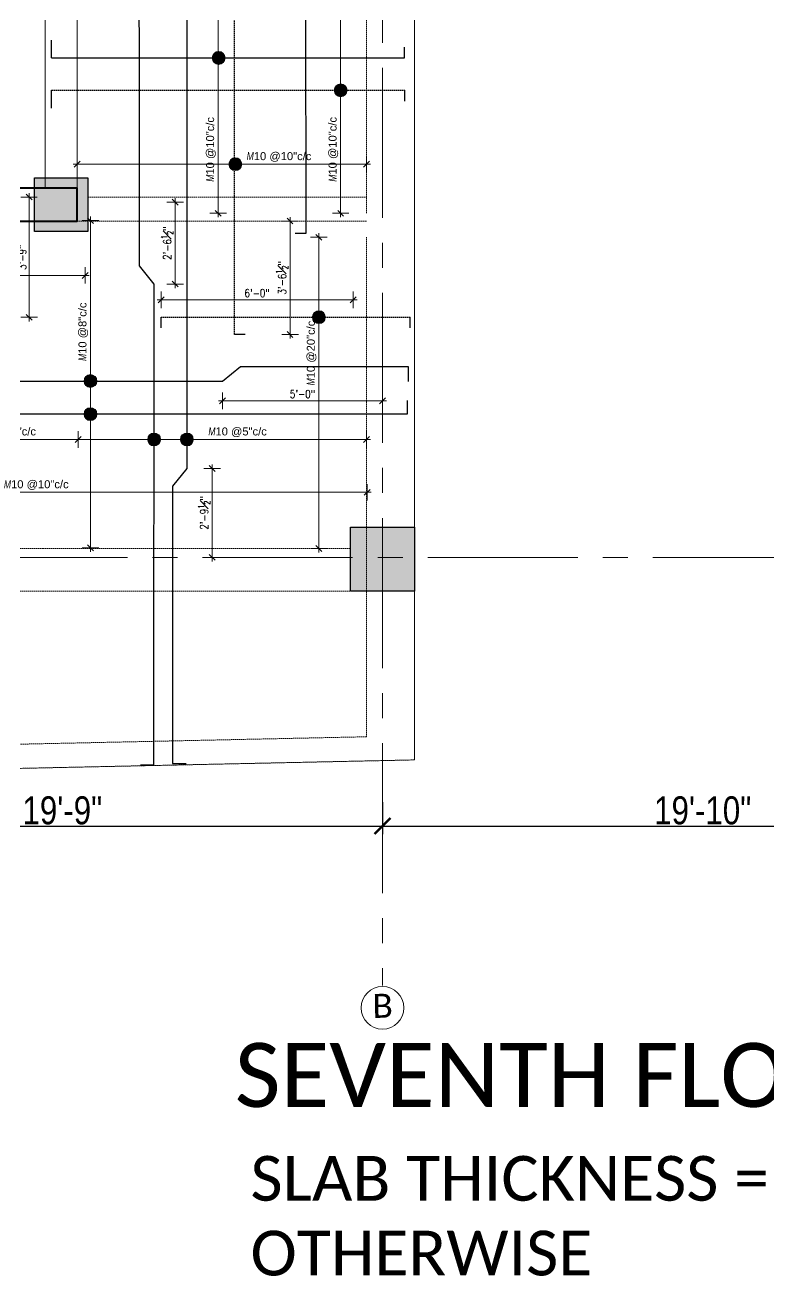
# Model space of a CAD drawing. Header units: inches. Extents: x 0 to 162649, y -36601 to -26324.
# Drawn here: x 158109.1 to 158387.9, y -27845.7 to -27376.8 of the extents above; entities that cross this region are included whole.
import ezdxf

# ---------------------------------------------------------------- set-up
doc = ezdxf.new("R2010")
doc.units = ezdxf.units.IN
doc.header["$MEASUREMENT"] = 0
doc.linetypes.add('CENTER2', pattern=[1.125, 0.75, -0.125, 0.125, -0.125])
doc.linetypes.add('DASHED', pattern=[0.75, 0.5, -0.25])
for name, color, linetype, lineweight in [('dimention', 1, 'Continuous', 13), ('hatch', 252, 'Continuous', 0), ('OL_AR_Center line', 253, 'CENTER2', 13), ('OL_AR_Hatch', 253, 'Continuous', 0), ('OL_AR_SYMBOL', 1, 'Continuous', 5), ('OL_AR_Text', 140, 'Continuous', 5), ('Rein', 3, 'Continuous', 30)]:
    doc.layers.add(name, color=color, linetype=linetype, lineweight=lineweight)
doc.styles.add('1-16 Annotative Text', font='calibri.ttf', dxfattribs={"height": 0.0625})
doc.styles.add('1-8 Annotative Text', font='calibri.ttf', dxfattribs={"height": 0.125})
doc.styles.add('Arial', font='arial.ttf', dxfattribs={"width": 0.8})
doc.styles.add('rmtext', font='romans.shx', dxfattribs={"width": 0.8})
doc.dimstyles.new('Copy of DIM 48', dxfattribs={"dimscale": 48, "dimtxt": 0.0625, "dimasz": 0.046875, "dimexe": 0.0625, "dimexo": 0.015625, "dimgap": 0.015625, "dimtad": 3, "dimdec": 1, "dimzin": 3, "dimdsep": 46, "dimlunit": 4, "dimtxsty": 'rmtext', "dimblk": 'OBLIQUE', "dimcen": 0.09375, "dimdle": 0.03125, "dimclrd": 1, "dimclre": 1, "dimclrt": 2, "dimadec": 0, "dimazin": 0, "dimtfac": 0.75, "dimtdec": 1, "dimtix": 1, "dimtmove": 0, "dimatfit": 3, "dimfxl": 0.0625, "dimfxlon": 1, "dimfrac": 1, "dimtolj": 1, "dimtzin": 0, "dimlwd": -1, "dimlwe": 5, "dimarcsym": 0})
doc.dimstyles.new('Dim_OLA', dxfattribs={"dimscale": 1.5, "dimtxt": 7, "dimasz": 4, "dimexe": 2, "dimexo": 0.5, "dimgap": 0.3, "dimtad": 1, "dimdec": 0, "dimzin": 0, "dimdsep": 46, "dimlunit": 3, "dimtxsty": 'Arial', "dimblk": 'ARCHTICK', "dimcen": 0.05, "dimadec": 0, "dimazin": 0, "dimtfac": 1, "dimtdec": 0, "dimtix": 1, "dimtmove": 2, "dimatfit": 3, "dimldrblk": 'DOT', "dimfxl": 6, "dimfxlon": 1, "dimtolj": 1, "dimtzin": 0, "dimarcsym": 0})

# ---------------------------------------------------------------- blocks, each defined once
blk = doc.blocks.new('_Oblique')
for p, q in [((-0.49, -0.49), (0.49, 0.49)), ((0, -1.37), (0, 1.38))]:
    blk.add_line(p, q)
blk = doc.blocks.new('*D1007')
at = {"layer": 'Defpoints', "color": 0, "transparency": 16777216}
for p in [(158128.71, -27424.45), (158237.12, -27428.99), (158237.12, -27434.92)]:
    blk.add_point(p, dxfattribs=at)
at = {"layer": 'dimention', "color": 1, "lineweight": 5, "transparency": 16777216}
for p, q in [((158128.71, -27425.99), (158128.71, -27431.99)), ((158237.12, -27431.99), (158237.12, -27425.99))]:
    blk.add_line(p, q, dxfattribs=at)
at = {"layer": 'dimention', "color": 1, "transparency": 16777216}
blk.add_line((158127.21, -27428.99), (158238.62, -27428.99), dxfattribs=at)
at = {"layer": 'dimention', "color": 1, "transparency": 16777216, "xscale": 2.25, "yscale": 2.25, "zscale": 2.25, "rotation": 180}
blk.add_blockref('_Oblique', (158128.71, -27428.99), dxfattribs=at)
at = {"layer": 'dimention', "color": 1, "transparency": 16777216, "xscale": 2.25, "yscale": 2.25, "zscale": 2.25}
blk.add_blockref('_Oblique', (158237.12, -27428.99), dxfattribs=at)
at = {"layer": 'dimention', "color": 2, "transparency": 16777216, "insert": (158204.33, -27426.28), "char_height": 3, "attachment_point": 5, "style": 'rmtext'}
blk.add_mtext('\\A1;{\\Fgothici|c0;M\\fArial|b0|i0|c0|p34;\\W1;10 @10"c/c}', dxfattribs=at)
blk = doc.blocks.new('*D1123')
at = {"layer": 'Defpoints', "color": 0, "transparency": 16777216}
for p in [(158232.12, -27479.85), (158160.12, -27486.35), (158232.12, -27486.35)]:
    blk.add_point(p, dxfattribs=at)
at = {"layer": 'dimention', "color": 1, "lineweight": 5, "transparency": 16777216}
for p, q in [((158160.12, -27482.85), (158160.12, -27476.85)), ((158232.12, -27482.85), (158232.12, -27476.85))]:
    blk.add_line(p, q, dxfattribs=at)
at = {"layer": 'dimention', "color": 1, "transparency": 16777216}
blk.add_line((158158.62, -27479.85), (158233.62, -27479.85), dxfattribs=at)
at = {"layer": 'dimention', "color": 1, "transparency": 16777216, "xscale": 2.25, "yscale": 2.25, "zscale": 2.25, "rotation": 180}
blk.add_blockref('_Oblique', (158160.12, -27479.85), dxfattribs=at)
at = {"layer": 'dimention', "color": 1, "transparency": 16777216, "xscale": 2.25, "yscale": 2.25, "zscale": 2.25}
blk.add_blockref('_Oblique', (158232.12, -27479.85), dxfattribs=at)
at = {"layer": 'dimention', "color": 2, "transparency": 16777216, "insert": (158196.12, -27477.32), "char_height": 3, "attachment_point": 5, "style": 'rmtext'}
blk.add_mtext('\\A1;6\'-0"', dxfattribs=at)
blk = doc.blocks.new('*D1046')
at = {"layer": 'Defpoints', "color": 0, "transparency": 16777216}
for p in [(158219.26, -27456.4), (158226.69, -27456.4), (158218.35, -27573.09)]:
    blk.add_point(p, dxfattribs=at)
at = {"layer": 'dimention', "color": 1, "transparency": 16777216}
blk.add_line((158219.26, -27574.59), (158219.26, -27454.9), dxfattribs=at)
at = {"layer": 'dimention', "color": 1, "lineweight": 5, "transparency": 16777216}
for p, q in [((158222.26, -27456.4), (158216.26, -27456.4)), ((158219.1, -27573.09), (158222.26, -27573.09))]:
    blk.add_line(p, q, dxfattribs=at)
at = {"layer": 'dimention', "color": 1, "transparency": 16777216, "xscale": 2.25, "yscale": 2.25, "zscale": 2.25}
for p, rotation in [((158219.26, -27456.4), 90), ((158219.26, -27573.09), 270)]:
    blk.add_blockref('_Oblique', p, dxfattribs=dict(at, rotation=rotation))
at = {"layer": 'dimention', "color": 2, "transparency": 16777216, "insert": (158216.54, -27499.78), "char_height": 3, "attachment_point": 5, "rotation": 90, "style": 'rmtext'}
blk.add_mtext('\\A1;{\\Fgothici|c0;M\\fArial|b0|i0|c0|p34;\\W1;10 @20"c/c}', dxfattribs=at)
blk = doc.blocks.new('*D1047')
at = {"layer": 'Defpoints', "color": 0, "transparency": 16777216}
for p in [(158009.12, -27551.99), (158237.33, -27551.99), (158237.33, -27551.99)]:
    blk.add_point(p, dxfattribs=at)
at = {"layer": 'dimention', "color": 1, "transparency": 16777216}
blk.add_line((158007.62, -27551.99), (158238.83, -27551.99), dxfattribs=at)
at = {"layer": 'dimention', "color": 1, "lineweight": 5, "transparency": 16777216}
for p, q in [((158009.12, -27551.99), (158009.12, -27548.99)), ((158237.33, -27551.99), (158237.33, -27548.99))]:
    blk.add_line(p, q, dxfattribs=at)
at = {"layer": 'dimention', "color": 1, "transparency": 16777216, "xscale": 2.25, "yscale": 2.25, "zscale": 2.25, "rotation": 180}
blk.add_blockref('_Oblique', (158009.12, -27551.99), dxfattribs=at)
at = {"layer": 'dimention', "color": 1, "transparency": 16777216, "xscale": 2.25, "yscale": 2.25, "zscale": 2.25}
blk.add_blockref('_Oblique', (158237.33, -27551.99), dxfattribs=at)
at = {"layer": 'dimention', "color": 2, "transparency": 16777216, "insert": (158113.35, -27549.27), "char_height": 3, "attachment_point": 5, "style": 'rmtext'}
blk.add_mtext('\\A1;{\\Fgothici|c0;M\\fArial|b0|i0|c0|p34;\\W1;10 @10"c/c}', dxfattribs=at)
blk = doc.blocks.new('*D1048')
at = {"layer": 'Defpoints', "color": 0, "transparency": 16777216}
for p in [(157924.17, -27471.56), (158131.66, -27470.68), (158131.66, -27470.68)]:
    blk.add_point(p, dxfattribs=at)
at = {"layer": 'dimention', "color": 1, "lineweight": 5, "transparency": 16777216}
for p, q in [((157924.17, -27470.81), (157924.17, -27467.68)), ((158131.66, -27470.68), (158131.66, -27467.68))]:
    blk.add_line(p, q, dxfattribs=at)
at = {"layer": 'dimention', "color": 1, "transparency": 16777216}
blk.add_line((157922.67, -27470.68), (158133.16, -27470.68), dxfattribs=at)
at = {"layer": 'dimention', "color": 1, "transparency": 16777216, "xscale": 2.25, "yscale": 2.25, "zscale": 2.25, "rotation": 180}
blk.add_blockref('_Oblique', (157924.17, -27470.68), dxfattribs=at)
at = {"layer": 'dimention', "color": 1, "transparency": 16777216, "xscale": 2.25, "yscale": 2.25, "zscale": 2.25}
blk.add_blockref('_Oblique', (158131.66, -27470.68), dxfattribs=at)
at = {"layer": 'dimention', "color": 2, "transparency": 16777216, "insert": (158035.86, -27467.96), "char_height": 3, "attachment_point": 5, "style": 'rmtext'}
blk.add_mtext('\\A1;{\\Fgothici|c0;M\\fArial|b0|i0|c0|p34;\\W1;10 @20"c/c}', dxfattribs=at)
blk = doc.blocks.new('*D1049')
at = {"layer": 'Defpoints', "color": 0, "transparency": 16777216}
for p in [(158237.12, -27529.09), (158129.09, -27532.19), (158237.12, -27532.19)]:
    blk.add_point(p, dxfattribs=at)
at = {"layer": 'dimention', "color": 1, "lineweight": 5, "transparency": 16777216}
for p, q in [((158129.09, -27532.19), (158129.09, -27529.19)), ((158237.12, -27529.84), (158237.12, -27535.19))]:
    blk.add_line(p, q, dxfattribs=at)
at = {"layer": 'dimention', "color": 1, "transparency": 16777216}
blk.add_line((158127.59, -27532.19), (158238.62, -27532.19), dxfattribs=at)
at = {"layer": 'dimention', "color": 1, "transparency": 16777216, "xscale": 2.25, "yscale": 2.25, "zscale": 2.25, "rotation": 180}
blk.add_blockref('_Oblique', (158129.09, -27532.19), dxfattribs=at)
at = {"layer": 'dimention', "color": 1, "transparency": 16777216, "xscale": 2.25, "yscale": 2.25, "zscale": 2.25}
blk.add_blockref('_Oblique', (158237.12, -27532.19), dxfattribs=at)
at = {"layer": 'dimention', "color": 2, "transparency": 16777216, "insert": (158188.8, -27529.47), "char_height": 3, "attachment_point": 5, "style": 'rmtext'}
blk.add_mtext('\\A1;{\\Fgothici|c0;M\\fArial|b0|i0|c0|p34;\\W1;10 @5"c/c}', dxfattribs=at)
blk = doc.blocks.new('*D1050')
at = {"layer": 'Defpoints', "color": 0, "transparency": 16777216}
for p in [(157923.95, -27531.68), (158129.09, -27532.19), (158129.09, -27532.19)]:
    blk.add_point(p, dxfattribs=at)
at = {"layer": 'dimention', "color": 1, "lineweight": 5, "transparency": 16777216}
for p, q in [((158129.09, -27532.19), (158129.09, -27529.19)), ((157923.95, -27532.19), (157923.95, -27535.19))]:
    blk.add_line(p, q, dxfattribs=at)
at = {"layer": 'dimention', "color": 1, "transparency": 16777216}
blk.add_line((157922.45, -27532.19), (158130.59, -27532.19), dxfattribs=at)
at = {"layer": 'dimention', "color": 1, "transparency": 16777216, "xscale": 2.25, "yscale": 2.25, "zscale": 2.25, "rotation": 180}
blk.add_blockref('_Oblique', (157923.95, -27532.19), dxfattribs=at)
at = {"layer": 'dimention', "color": 1, "transparency": 16777216, "xscale": 2.25, "yscale": 2.25, "zscale": 2.25}
blk.add_blockref('_Oblique', (158129.09, -27532.19), dxfattribs=at)
at = {"layer": 'dimention', "color": 2, "transparency": 16777216, "insert": (158101.12, -27529.47), "char_height": 3, "attachment_point": 5, "style": 'rmtext'}
blk.add_mtext('\\A1;{\\Fgothici|c0;M\\fArial|b0|i0|c0|p34;\\W1;10 @10"c/c}', dxfattribs=at)
blk = doc.blocks.new('*D1051')
at = {"layer": 'Defpoints', "color": 0, "transparency": 16777216}
for p in [(158133.67, -27450.15), (158133.71, -27450.15), (158132.46, -27572.84)]:
    blk.add_point(p, dxfattribs=at)
at = {"layer": 'dimention', "color": 1, "lineweight": 5, "transparency": 16777216}
for p, q in [((158133.67, -27450.15), (158130.67, -27450.15)), ((158133.21, -27572.84), (158136.67, -27572.84))]:
    blk.add_line(p, q, dxfattribs=at)
at = {"layer": 'dimention', "color": 1, "transparency": 16777216}
blk.add_line((158133.67, -27574.34), (158133.67, -27448.65), dxfattribs=at)
at = {"layer": 'dimention', "color": 1, "transparency": 16777216, "xscale": 2.25, "yscale": 2.25, "zscale": 2.25}
for p, rotation in [((158133.67, -27450.15), 90), ((158133.67, -27572.84), 270)]:
    blk.add_blockref('_Oblique', p, dxfattribs=dict(at, rotation=rotation))
at = {"layer": 'dimention', "color": 2, "transparency": 16777216, "insert": (158130.96, -27491.8), "char_height": 3, "attachment_point": 5, "rotation": 90, "style": 'rmtext'}
blk.add_mtext('\\A1;{\\Fgothici|c0;M\\fArial|b0|i0|c0|p34;\\W1;10 @8"c/c}', dxfattribs=at)
blk = doc.blocks.new('*D1056')
at = {"layer": 'Defpoints', "color": 0, "transparency": 16777216}
for p in [(158181.52, -27364.12), (158181.56, -27364.12), (158181.52, -27447.4)]:
    blk.add_point(p, dxfattribs=at)
at = {"layer": 'dimention', "color": 1, "lineweight": 5, "transparency": 16777216}
for p, q in [((158181.52, -27364.12), (158178.52, -27364.12)), ((158181.52, -27447.4), (158178.52, -27447.4))]:
    blk.add_line(p, q, dxfattribs=at)
at = {"layer": 'dimention', "color": 1, "transparency": 16777216}
blk.add_line((158181.52, -27448.9), (158181.52, -27362.62), dxfattribs=at)
at = {"layer": 'dimention', "color": 1, "transparency": 16777216, "xscale": 2.25, "yscale": 2.25, "zscale": 2.25}
for p, rotation in [((158181.52, -27364.12), 90), ((158181.52, -27447.4), 270)]:
    blk.add_blockref('_Oblique', p, dxfattribs=dict(at, rotation=rotation))
at = {"layer": 'dimention', "color": 2, "transparency": 16777216, "insert": (158178.8, -27423.44), "char_height": 3, "attachment_point": 5, "rotation": 90, "style": 'rmtext'}
blk.add_mtext('\\A1;{\\Fgothici|c0;M\\fArial|b0|i0|c0|p34;\\W1;10 @10"c/c}', dxfattribs=at)
blk = doc.blocks.new('*D1057')
at = {"layer": 'Defpoints', "color": 0, "transparency": 16777216}
for p in [(158227.42, -27364.12), (158227.45, -27364.12), (158227.42, -27447.4)]:
    blk.add_point(p, dxfattribs=at)
at = {"layer": 'dimention', "color": 1, "lineweight": 5, "transparency": 16777216}
for p, q in [((158227.42, -27364.12), (158224.42, -27364.12)), ((158227.42, -27447.4), (158224.42, -27447.4))]:
    blk.add_line(p, q, dxfattribs=at)
at = {"layer": 'dimention', "color": 1, "transparency": 16777216}
blk.add_line((158227.42, -27448.9), (158227.42, -27362.62), dxfattribs=at)
at = {"layer": 'dimention', "color": 1, "transparency": 16777216, "xscale": 2.25, "yscale": 2.25, "zscale": 2.25}
for p, rotation in [((158227.42, -27364.12), 90), ((158227.42, -27447.4), 270)]:
    blk.add_blockref('_Oblique', p, dxfattribs=dict(at, rotation=rotation))
at = {"layer": 'dimention', "color": 2, "transparency": 16777216, "insert": (158224.7, -27423.44), "char_height": 3, "attachment_point": 5, "rotation": 90, "style": 'rmtext'}
blk.add_mtext('\\A1;{\\Fgothici|c0;M\\fArial|b0|i0|c0|p34;\\W1;10 @10"c/c}', dxfattribs=at)
blk = doc.blocks.new('*D1202')
at = {"layer": 'Defpoints', "color": 0, "transparency": 16777216}
for p in [(158128.71, -27443.26), (158165.42, -27443.26), (158157.48, -27473.92)]:
    blk.add_point(p, dxfattribs=at)
at = {"layer": 'dimention', "color": 1, "lineweight": 5, "transparency": 16777216}
for p, q in [((158162.42, -27443.26), (158168.42, -27443.26)), ((158162.42, -27473.92), (158168.42, -27473.92))]:
    blk.add_line(p, q, dxfattribs=at)
at = {"layer": 'dimention', "color": 1, "transparency": 16777216}
blk.add_line((158165.42, -27475.42), (158165.42, -27441.76), dxfattribs=at)
at = {"layer": 'dimention', "color": 1, "transparency": 16777216, "xscale": 2.25, "yscale": 2.25, "zscale": 2.25}
for p, rotation in [((158165.42, -27443.26), 90), ((158165.42, -27473.92), 270)]:
    blk.add_blockref('_Oblique', p, dxfattribs=dict(at, rotation=rotation))
at = {"layer": 'dimention', "color": 2, "transparency": 16777216, "insert": (158162.42, -27458.59), "char_height": 3, "attachment_point": 5, "rotation": 90, "style": 'rmtext'}
blk.add_mtext('\\A1;2\'-6{\\H0.750000x;\\S1#2;}"', dxfattribs=at)
blk = doc.blocks.new('*D1203')
at = {"layer": 'Defpoints', "color": 0, "transparency": 16777216}
for p in [(158191.66, -27450.31), (158208.46, -27450.31), (158191.66, -27492.85)]:
    blk.add_point(p, dxfattribs=at)
at = {"layer": 'dimention', "color": 1, "lineweight": 5, "transparency": 16777216}
for p, q in [((158205.46, -27450.31), (158211.46, -27450.31)), ((158205.46, -27492.85), (158211.46, -27492.85))]:
    blk.add_line(p, q, dxfattribs=at)
at = {"layer": 'dimention', "color": 1, "transparency": 16777216}
blk.add_line((158208.46, -27494.35), (158208.46, -27448.81), dxfattribs=at)
at = {"layer": 'dimention', "color": 1, "transparency": 16777216, "xscale": 2.25, "yscale": 2.25, "zscale": 2.25}
for p, rotation in [((158208.46, -27450.31), 90), ((158208.46, -27492.85), 270)]:
    blk.add_blockref('_Oblique', p, dxfattribs=dict(at, rotation=rotation))
at = {"layer": 'dimention', "color": 2, "transparency": 16777216, "insert": (158205.46, -27471.58), "char_height": 3, "attachment_point": 5, "rotation": 90, "style": 'rmtext'}
blk.add_mtext('\\A1;3\'-6{\\H0.750000x;\\S1#2;}"', dxfattribs=at)
blk = doc.blocks.new('*D1204')
at = {"layer": 'Defpoints', "color": 0, "transparency": 16777216}
for p in [(158095.96, -27441.31), (158110.65, -27441.31), (158095.96, -27486.4)]:
    blk.add_point(p, dxfattribs=at)
at = {"layer": 'dimention', "color": 1, "transparency": 16777216}
blk.add_line((158110.65, -27487.9), (158110.65, -27439.81), dxfattribs=at)
at = {"layer": 'dimention', "color": 1, "lineweight": 5, "transparency": 16777216}
for p, q in [((158107.65, -27441.31), (158113.65, -27441.31)), ((158107.65, -27486.4), (158113.65, -27486.4))]:
    blk.add_line(p, q, dxfattribs=at)
at = {"layer": 'dimention', "color": 1, "transparency": 16777216, "xscale": 2.25, "yscale": 2.25, "zscale": 2.25}
for p, rotation in [((158110.65, -27441.31), 90), ((158110.65, -27486.4), 270)]:
    blk.add_blockref('_Oblique', p, dxfattribs=dict(at, rotation=rotation))
at = {"layer": 'dimention', "color": 2, "transparency": 16777216, "insert": (158108.11, -27463.86), "char_height": 3, "attachment_point": 5, "rotation": 90, "style": 'rmtext'}
blk.add_mtext('\\A1;3\'-9"', dxfattribs=at)
blk = doc.blocks.new('*D1206')
at = {"layer": 'Defpoints', "color": 0, "transparency": 16777216}
for p in [(158169.78, -27543.09), (158169.78, -27576.37), (158179.27, -27576.37)]:
    blk.add_point(p, dxfattribs=at)
at = {"layer": 'dimention', "color": 1, "lineweight": 5, "transparency": 16777216}
for p, q in [((158176.27, -27543.09), (158182.27, -27543.09)), ((158176.27, -27576.37), (158182.27, -27576.37))]:
    blk.add_line(p, q, dxfattribs=at)
at = {"layer": 'dimention', "color": 1, "transparency": 16777216}
blk.add_line((158179.27, -27541.59), (158179.27, -27577.87), dxfattribs=at)
at = {"layer": 'dimention', "color": 1, "transparency": 16777216, "xscale": 2.25, "yscale": 2.25, "zscale": 2.25}
for p, rotation in [((158179.27, -27543.09), 90), ((158179.27, -27576.37), 270)]:
    blk.add_blockref('_Oblique', p, dxfattribs=dict(at, rotation=rotation))
at = {"layer": 'dimention', "color": 2, "transparency": 16777216, "insert": (158176.27, -27559.73), "char_height": 3, "attachment_point": 5, "rotation": 90, "style": 'rmtext'}
blk.add_mtext('\\A1;2\'-9{\\H0.750000x;\\S1#2;}"', dxfattribs=at)
blk = doc.blocks.new('*D1207')
at = {"layer": 'Defpoints', "color": 0, "transparency": 16777216}
for p in [(158183.12, -27510.27), (158243.12, -27510.27), (158243.12, -27517.67)]:
    blk.add_point(p, dxfattribs=at)
at = {"layer": 'dimention', "color": 1, "lineweight": 5, "transparency": 16777216}
for p, q in [((158183.12, -27514.67), (158183.12, -27520.67)), ((158243.12, -27514.67), (158243.12, -27520.67))]:
    blk.add_line(p, q, dxfattribs=at)
at = {"layer": 'dimention', "color": 1, "transparency": 16777216}
blk.add_line((158181.62, -27517.67), (158244.62, -27517.67), dxfattribs=at)
at = {"layer": 'dimention', "color": 1, "transparency": 16777216, "xscale": 2.25, "yscale": 2.25, "zscale": 2.25, "rotation": 180}
blk.add_blockref('_Oblique', (158183.12, -27517.67), dxfattribs=at)
at = {"layer": 'dimention', "color": 1, "transparency": 16777216, "xscale": 2.25, "yscale": 2.25, "zscale": 2.25}
blk.add_blockref('_Oblique', (158243.12, -27517.67), dxfattribs=at)
at = {"layer": 'dimention', "color": 2, "transparency": 16777216, "insert": (158213.12, -27515.14), "char_height": 3, "attachment_point": 5, "style": 'rmtext'}
blk.add_mtext('\\A1;5\'-0"', dxfattribs=at)
blk = doc.blocks.new('_ArchTick')
at = {"color": 0, "linetype": 'ByBlock', "const_width": 0.15}
blk.add_lwpolyline([(-0.5, -0.5), (0.5, 0.5)], dxfattribs=at)
blk = doc.blocks.new('*D1438')
at = {"layer": 'Defpoints', "color": 0, "transparency": 16777216}
for p in [(158003.12, -27588.37), (158243.12, -27588.37), (158243.12, -27677.08)]:
    blk.add_point(p, dxfattribs=at)
at = {"layer": 'OL_AR_Text', "color": 0, "lineweight": -2, "transparency": 16777216}
for p, q in [((158003.12, -27668.08), (158003.12, -27680.08)), ((158243.12, -27668.08), (158243.12, -27680.08)), ((158003.12, -27677.08), (158243.12, -27677.08))]:
    blk.add_line(p, q, dxfattribs=at)
at = {"layer": 'OL_AR_Text', "color": 0, "lineweight": -2, "transparency": 16777216, "xscale": 6, "yscale": 6, "zscale": 6, "rotation": 180}
blk.add_blockref('_ArchTick', (158003.12, -27677.08), dxfattribs=at)
at = {"layer": 'OL_AR_Text', "color": 0, "lineweight": -2, "transparency": 16777216, "xscale": 6, "yscale": 6, "zscale": 6}
blk.add_blockref('_ArchTick', (158243.12, -27677.08), dxfattribs=at)
at = {"layer": 'OL_AR_Text', "color": 0, "transparency": 16777216, "insert": (158123.12, -27671.27), "char_height": 10.5, "attachment_point": 5, "style": 'Arial'}
blk.add_mtext('\\A1;19\'-9"', dxfattribs=at)
blk = doc.blocks.new('_Dot')
at = {"color": 0, "linetype": 'ByBlock', "lineweight": -2}
blk.add_line((-0.5, 0), (-1, 0), dxfattribs=at)
at = {"color": 0, "linetype": 'ByBlock', "const_width": 0.5}
blk.add_lwpolyline([(-0.25, 0, 1), (0.25, 0, 1)], format="xyb", close=True, dxfattribs=at)
blk = doc.blocks.new('*D1430')
at = {"layer": 'Defpoints', "color": 0, "transparency": 16777216}
for p in [(158243.12, -27588.37), (158483.12, -27588.37), (158483.12, -27677.08)]:
    blk.add_point(p, dxfattribs=at)
at = {"layer": 'OL_AR_Text', "color": 0, "lineweight": -2, "transparency": 16777216}
for p, q in [((158243.12, -27668.08), (158243.12, -27680.08)), ((158483.12, -27668.08), (158483.12, -27680.08)), ((158243.12, -27677.08), (158483.12, -27677.08))]:
    blk.add_line(p, q, dxfattribs=at)
at = {"layer": 'OL_AR_Text', "color": 0, "lineweight": -2, "transparency": 16777216, "xscale": 6, "yscale": 6, "zscale": 6, "rotation": 180}
blk.add_blockref('_ArchTick', (158243.12, -27677.08), dxfattribs=at)
at = {"layer": 'OL_AR_Text', "color": 0, "lineweight": -2, "transparency": 16777216, "xscale": 6, "yscale": 6, "zscale": 6}
blk.add_blockref('_ArchTick', (158483.12, -27677.08), dxfattribs=at)
at = {"layer": 'OL_AR_Text', "color": 0, "transparency": 16777216, "insert": (158363.12, -27671.27), "char_height": 10.5, "attachment_point": 5, "style": 'Arial'}
blk.add_mtext('\\A1;19\'-10"', dxfattribs=at)

msp = doc.modelspace()

# ---------------------------------------------------------------- hatches: boundary and pattern name
at = {"layer": 'dimention'}
h = msp.add_hatch(color=256, dxfattribs=at)
h.dxf.hatch_style = 1
h.paths.add_polyline_path([(158181.71, -27386.75, 0.414214), (158179.3, -27389.16, 0.414214), (158181.71, -27391.57)])
h.paths.add_polyline_path([(158184.13, -27389.16, 0.414214), (158181.71, -27386.75), (158181.71, -27391.57, 0.414214)])
h = msp.add_hatch(color=256, dxfattribs=at)
h.dxf.hatch_style = 1
h.paths.add_polyline_path([(158227.42, -27398.89, 0.414214), (158225.01, -27401.31, 0.414214), (158227.42, -27403.72)])
h.paths.add_polyline_path([(158229.83, -27401.31, 0.414214), (158227.42, -27398.89), (158227.42, -27403.72, 0.414214)])
h = msp.add_hatch(color=256, dxfattribs=at)
h.dxf.hatch_style = 1
h.paths.add_polyline_path([(158187.96, -27426.58, 0.414214), (158185.54, -27428.99, 0.414214), (158187.96, -27431.41)])
h.paths.add_polyline_path([(158190.37, -27428.99, 0.414214), (158187.96, -27426.58), (158187.96, -27431.41, 0.414214)])
h = msp.add_hatch(color=256, dxfattribs=at)
h.dxf.hatch_style = 1
h.paths.add_polyline_path([(158219.26, -27483.94, 0.414214), (158216.84, -27486.35, 0.414214), (158219.26, -27488.77)])
h.paths.add_polyline_path([(158221.67, -27486.35, 0.414214), (158219.26, -27483.94), (158219.26, -27488.77, 0.414214)])
h = msp.add_hatch(color=256, dxfattribs=at)
h.dxf.hatch_style = 1
h.paths.add_polyline_path([(158133.67, -27507.87, 0.414214), (158131.26, -27510.29, 0.414214), (158133.67, -27512.7)])
h.paths.add_polyline_path([(158136.09, -27510.29, 0.414214), (158133.67, -27507.87), (158133.67, -27512.7, 0.414214)])
h = msp.add_hatch(color=256, dxfattribs=at)
h.dxf.hatch_style = 1
h.paths.add_polyline_path([(158133.67, -27520.27, 0.414214), (158131.26, -27522.68, 0.414214), (158133.67, -27525.1)])
h.paths.add_polyline_path([(158136.09, -27522.68, 0.414214), (158133.67, -27520.27), (158133.67, -27525.1, 0.414214)])
h = msp.add_hatch(color=256, dxfattribs=at)
h.dxf.hatch_style = 1
h.paths.add_polyline_path([(158157.53, -27529.77, 0.414214), (158155.11, -27532.19, 0.414214), (158157.53, -27534.6)])
h.paths.add_polyline_path([(158159.94, -27532.19, 0.414214), (158157.53, -27529.77), (158157.53, -27534.6, 0.414214)])
h = msp.add_hatch(color=256, dxfattribs=at)
h.dxf.hatch_style = 1
h.paths.add_polyline_path([(158169.78, -27529.77, 0.414214), (158167.36, -27532.19, 0.414214), (158169.78, -27534.6)])
h.paths.add_polyline_path([(158172.19, -27532.19, 0.414214), (158169.78, -27529.77), (158169.78, -27534.6, 0.414214)])
at = {"layer": 'hatch'}
h = msp.add_hatch(color=256, dxfattribs=at)
h.dxf.hatch_style = 1
h.paths.add_polyline_path([(158132.71, -27434.17), (158132.71, -27454.17), (158112.71, -27454.17), (158112.71, -27434.17)])
h = msp.add_hatch(color=256, dxfattribs=at)
h.dxf.hatch_style = 1
h.paths.add_polyline_path([(158255.12, -27565.09), (158255.12, -27589.09), (158231.12, -27589.09), (158231.12, -27565.09)])

# ---------------------------------------------------------------- linework, layer by layer
for points in [[(158132.71, -27434.17), (158132.71, -27454.17), (158112.71, -27454.17), (158112.71, -27434.17), (158132.71, -27434.17)], [(158255.12, -27565.09), (158255.12, -27589.09), (158231.12, -27589.09), (158231.12, -27565.09), (158255.12, -27565.09)]]:
    msp.add_lwpolyline(points)
at = {"layer": 'dimention'}
for p, q in [((158116.71, -27360.4), (158116.71, -27438.03)), ((158128.71, -27360.4), (158128.71, -27438.03))]:
    msp.add_line(p, q, dxfattribs=at)
for centre, radius in [((158181.71, -27389.16), 2.41), ((158227.42, -27401.31), 2.41), ((158187.96, -27428.99), 2.41), ((158219.26, -27486.35), 2.41), ((158133.67, -27510.29), 2.41), ((158133.67, -27522.68), 2.41), ((158157.53, -27532.19), 2.41), ((158169.78, -27532.19), 2.41), ((158243.12, -27745.21), 8)]:
    msp.add_circle(centre, radius, dxfattribs=at)
at = {"layer": 'OL_AR_Center line', "ltscale": 75}
for p, q in [((158243.12, -26717.87), (158243.12, -27736.87)), ((157838.17, -27576.37), (158954.83, -27576.37))]:
    msp.add_line(p, q, dxfattribs=at)
at = {"layer": 'OL_AR_Hatch', "lineweight": 40}
for points in [[(158013.12, -27360.4), (158119.71, -27360.4), (158119.71, -27360.4), (158128.71, -27360.4), (158128.71, -27348.4), (158012.12, -27348.4), (158012.12, -27450.31), (158128.71, -27450.31), (158128.71, -27438.03), (158119.71, -27438.03)], [(158119.71, -27438.03), (158119.71, -27438.03), (158013.12, -27438.03)]]:
    msp.add_lwpolyline(points, dxfattribs=at)
at = {"layer": 'OL_AR_Hatch'}
msp.add_lwpolyline([(158473.66, -27364.12), (158255.12, -27364.12), (158255.12, -27652.3), (157914.94, -27659.59), (157915.31, -27441.31), (157915.31, -27441.31), (157915.31, -27441.31), (157915.31, -27441.31)], dxfattribs=at)
at = {"layer": 'OL_AR_SYMBOL', "linetype": 'DASHED'}
for points in [[(158473.66, -27364.12), (158255.12, -27364.12), (158255.12, -27652.3), (157914.94, -27659.59), (157914.94, -27441.31), (157993.12, -27441.31), (157993.12, -27169.94), (157916.05, -27169.94), (157917.05, -26936.37), (158253.12, -26936.37), (158253.12, -27298.28), (158479.05, -27298.28), (158479.05, -27010.37), (158471.05, -27010.37), (158471.05, -26986.37), (158877.83, -26986.37), (158877.83, -27167.31), (158651.72, -27167.36), (158651.76, -27340.12)], [(158237.12, -27366.66), (158237.12, -27447.4)], [(158132.71, -27441.31), (158237.12, -27441.31)], [(158007.12, -27450.31), (158237.12, -27450.31)], [(158237.12, -27456.4), (158237.12, -27643.62)], [(158015.12, -27573.09), (158231.12, -27573.09)], [(158015.12, -27589.09), (158252.12, -27589.09)], [(158237.12, -27643.62), (158007.12, -27648.55)], [(158240.12, -27652.56), (158240.12, -27652.62)]]:
    msp.add_lwpolyline(points, dxfattribs=at)
at = {"layer": 'Rein'}
for p, q in [((158213.86, -27151.96), (158214.35, -27454.92)), ((158119.03, -27389.16), (158119.03, -27382.48)), ((158119.03, -27389.16), (158251.32, -27389.16)), ((158251.32, -27389.16), (158251.32, -27385.16)), ((158119.03, -27407.99), (158119.03, -27401.31)), ((158251.49, -27405.31), (158251.49, -27401.31)), ((158214.35, -27454.92), (158210.35, -27454.92)), ((158160.12, -27490.35), (158160.12, -27486.35)), ((158253.48, -27490.35), (158253.48, -27486.35)), ((158191.66, -27492.85), (158187.66, -27492.85))]:
    msp.add_line(p, q, dxfattribs=at)
at = {"layer": 'Rein', "linetype": 'DASHED'}
for p, q in [((158187.66, -27492.85), (158187.66, -27288.12)), ((158119.03, -27401.31), (158251.49, -27401.31)), ((158160.12, -27486.35), (158253.48, -27486.35))]:
    msp.add_line(p, q, dxfattribs=at)
at = {"layer": 'Rein'}
for points in [[(158152.44, -27654.1), (158157.43, -27654.1), (158157.48, -27473.92), (158152, -27467.09), (158151.94, -27288.12), (158157.53, -27288.12)], [(158164.66, -27350.71), (158169.78, -27350.71), (158169.78, -27543.12), (158164.35, -27549.66), (158164.35, -27653.61), (158169.47, -27653.61)], [(157917.46, -27505.35), (157917.46, -27510.33), (158183.12, -27510.27), (158189.95, -27504.79), (158252.78, -27504.85), (158252.78, -27510.44)], [(158252.38, -27517.57), (158252.38, -27522.68), (158063.12, -27522.68), (158056.58, -27517.26), (157917.46, -27517.26), (157917.46, -27522.38)]]:
    msp.add_lwpolyline(points, dxfattribs=at)

# ---------------------------------------------------------------- texts
at = {"layer": 'dimention', "style": '1-16 Annotative Text'}
msp.add_text('B', height=9, rotation=1, dxfattribs=at).set_placement((158239.4, -27749.03))
at = {"layer": 'OL_AR_Text', "attachment_point": 1, "style": '1-8 Annotative Text'}
for s, width, insert, char_height in [('SEVENTH FLOOR REINFORCEMENT PLAN', 615.4295, (158187.73, -27758.41), 24), ('SLAB THICKNESS = 4.5" UNLESS NOTED OTHERWISE', 432.2308, (158193.64, -27800.76), 16.8)]:
    msp.add_mtext_dynamic_manual_height_columns(s, width=width, gutter_width=60, heights=[0], dxfattribs=dict(at, insert=insert, char_height=char_height))

# ---------------------------------------------------------------- dimensions: what is measured, and where the dimension line sits
at = {"layer": 'dimention'}
for base, p1, p2, text, picture, middle in [((158181.52, -27364.12), (158181.52, -27447.4), (158181.56, -27364.12), '{\\Fgothici|c0;M\\fArial|b0|i0|c0|p34;\\W1;10 @10"c/c}', '*D1056', (158181.52, -27423.44)), ((158227.42, -27364.12), (158227.42, -27447.4), (158227.45, -27364.12), '{\\Fgothici|c0;M\\fArial|b0|i0|c0|p34;\\W1;10 @10"c/c}', '*D1057', (158227.42, -27423.44)), ((158133.67, -27450.15), (158132.46, -27572.84), (158133.71, -27450.15), '{\\Fgothici|c0;M\\fArial|b0|i0|c0|p34;\\W1;10 @8"c/c}', '*D1051', (158133.67, -27491.8)), ((158219.26, -27456.4), (158218.35, -27573.09), (158226.69, -27456.4), '{\\Fgothici|c0;M\\fArial|b0|i0|c0|p34;\\W1;10 @20"c/c}', '*D1046', (158219.26, -27499.78))]:
    dim = msp.add_linear_dim(base=base, p1=p1, p2=p2, angle=90, text=text, dimstyle='Copy of DIM 48', dxfattribs=at)
    dim.commit()
    dim.dimension.update_dxf_attribs({"geometry": picture, "text_midpoint": middle, "dimtype": 160})
for base, p1, p2, text, picture, middle in [((158237.12, -27428.99), (158128.71, -27424.45), (158237.12, -27434.92), '{\\Fgothici|c0;M\\fArial|b0|i0|c0|p34;\\W1;10 @10"c/c}', '*D1007', (158204.33, -27428.99)), ((158131.66, -27470.68), (157924.17, -27471.56), (158131.66, -27470.68), '{\\Fgothici|c0;M\\fArial|b0|i0|c0|p34;\\W1;10 @20"c/c}', '*D1048', (158035.86, -27470.68)), ((158129.09, -27532.19), (157923.95, -27531.68), (158129.09, -27532.19), '{\\Fgothici|c0;M\\fArial|b0|i0|c0|p34;\\W1;10 @10"c/c}', '*D1050', (158101.12, -27532.19)), ((158237.12, -27532.19), (158129.09, -27532.19), (158237.12, -27529.09), '{\\Fgothici|c0;M\\fArial|b0|i0|c0|p34;\\W1;10 @5"c/c}', '*D1049', (158188.8, -27532.19)), ((158237.33, -27551.99), (158009.12, -27551.99), (158237.33, -27551.99), '{\\Fgothici|c0;M\\fArial|b0|i0|c0|p34;\\W1;10 @10"c/c}', '*D1047', (158113.35, -27551.99))]:
    dim = msp.add_linear_dim(base=base, p1=p1, p2=p2, text=text, dimstyle='Copy of DIM 48', dxfattribs=at)
    dim.commit()
    dim.dimension.update_dxf_attribs({"geometry": picture, "text_midpoint": middle, "dimtype": 160})
for base, p1, p2, picture, middle in [((158110.65, -27441.31), (158095.96, -27486.4), (158095.96, -27441.31), '*D1204', (158108.11, -27463.86)), ((158165.42, -27443.26), (158157.48, -27473.92), (158128.71, -27443.26), '*D1202', (158162.42, -27458.59)), ((158208.46, -27450.31), (158191.66, -27492.85), (158191.66, -27450.31), '*D1203', (158205.46, -27471.58)), ((158179.27, -27576.37), (158169.78, -27543.09), (158169.78, -27576.37), '*D1206', (158176.27, -27559.73))]:
    dim = msp.add_linear_dim(base=base, p1=p1, p2=p2, angle=90, dimstyle='Copy of DIM 48', dxfattribs=at)
    dim.commit()
    dim.dimension.update_dxf_attribs({"geometry": picture, "text_midpoint": middle})
for base, p1, p2, picture, middle in [((158232.12, -27479.85), (158160.12, -27486.35), (158232.12, -27486.35), '*D1123', (158196.12, -27477.32)), ((158243.12, -27517.67), (158183.12, -27510.27), (158243.12, -27510.27), '*D1207', (158213.12, -27515.14))]:
    dim = msp.add_linear_dim(base=base, p1=p1, p2=p2, dimstyle='Copy of DIM 48', dxfattribs=at)
    dim.commit()
    dim.dimension.update_dxf_attribs({"geometry": picture, "text_midpoint": middle})
at = {"layer": 'OL_AR_Text'}
for base, p1, p2, text, picture, middle in [((158243.12, -27677.08), (158003.12, -27588.37), (158243.12, -27588.37), '19\'-9"', '*D1438', (158123.12, -27671.27)), ((158483.12, -27677.08), (158243.12, -27588.37), (158483.12, -27588.37), '19\'-10"', '*D1430', (158363.12, -27671.27))]:
    dim = msp.add_linear_dim(base=base, p1=p1, p2=p2, text=text, dimstyle='Dim_OLA', dxfattribs=at)
    dim.commit()
    dim.dimension.update_dxf_attribs({"geometry": picture, "text_midpoint": middle})

doc.saveas('drawing.dxf')
